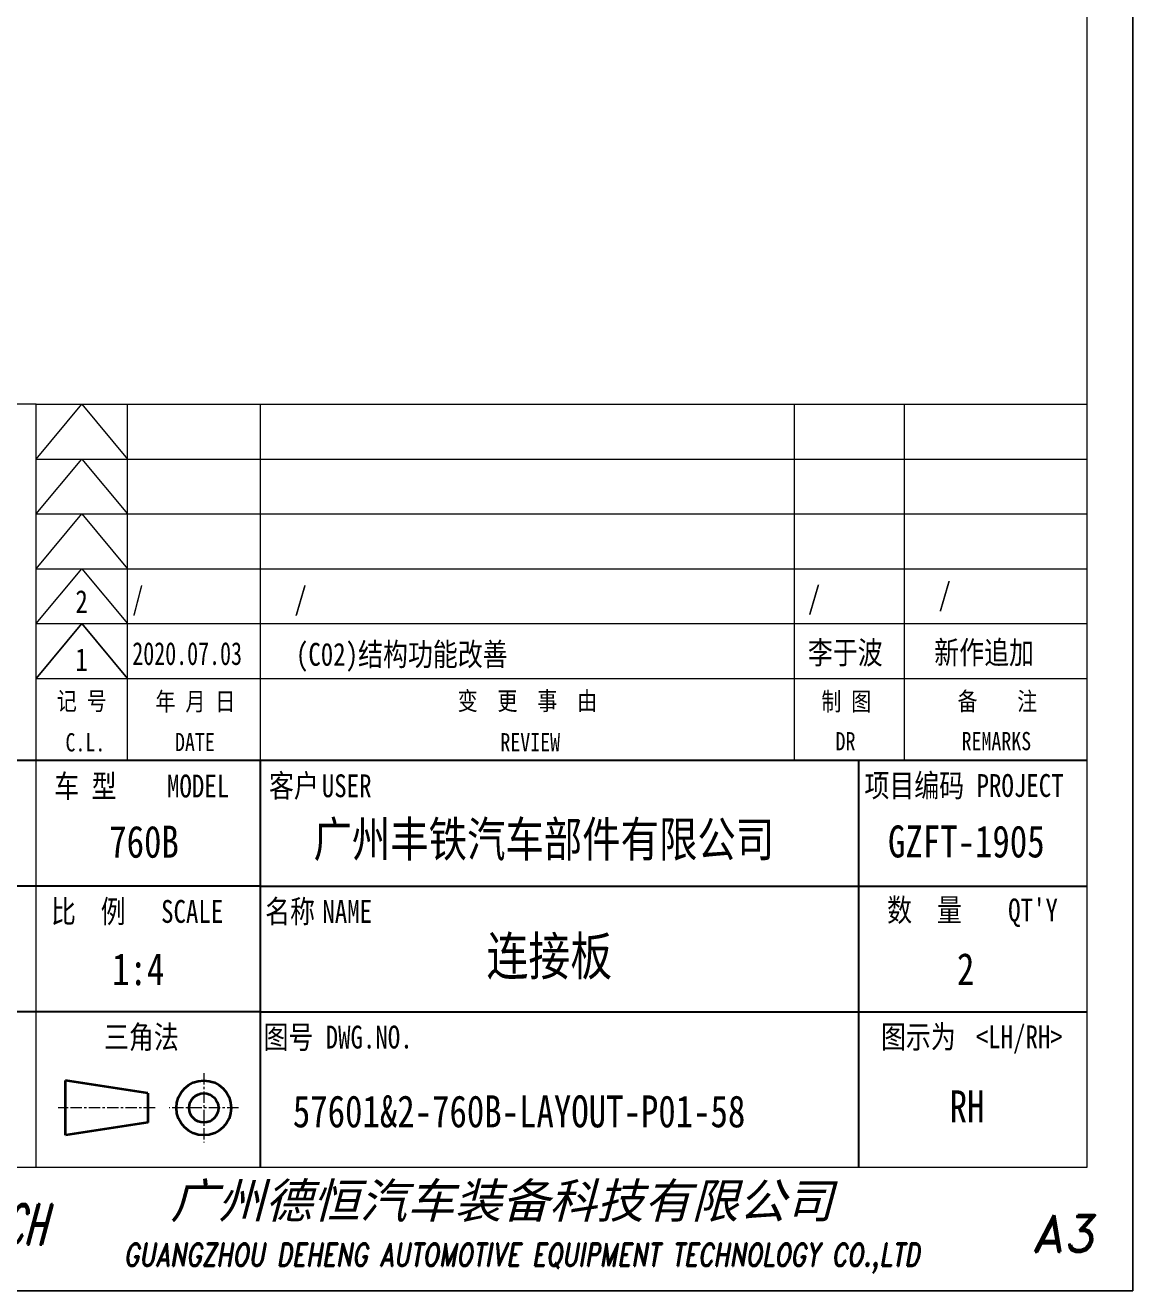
# Model space of a CAD drawing. Header units: millimetres. Extents: x 1333 to 129696, y -57210 to 105899.
# Drawn here: x 62567.9 to 62689.1, y 101055.9 to 101194.4 of the extents above; entities that cross this region are included whole.
import ezdxf
from ezdxf.enums import TextEntityAlignment as Align

# ---------------------------------------------------------------- set-up
doc = ezdxf.new("R2010")
doc.units = ezdxf.units.MM
doc.header["$LTSCALE"] = 0.5
doc.linetypes.add('AM_ISO08W050x2', pattern=[9, 6, -0.75, 1.5, -0.75])
doc.linetypes.add('CENTER', pattern=[2, 1.25, -0.25, 0.25, -0.25])
for name, color, linetype, lineweight in [('中心线', 2, 'AM_ISO08W050x2', 18), ('图框', 7, 'Continuous', 18), ('标注线', 3, 'Continuous', 18)]:
    doc.layers.add(name, color=color, linetype=linetype, lineweight=lineweight)
for name, color, linetype in [('图\\M+19E79\\M+195B6\\M+18E9A', 7, 'Continuous'), ('图号', 7, 'Continuous'), ('图名', 7, 'Continuous'), ('数量', 7, 'Continuous'), ('车型', 7, 'Continuous')]:
    doc.layers.add(name, color=color, linetype=linetype)
doc.layers.add('打印', color=7, linetype='Continuous', lineweight=15, plot=False)
doc.layers.add('打印-禁用', color=7, linetype='Continuous', lineweight=15, plot=False)
doc.styles.add('STYLE1', font='')
doc.styles.add('国标', font='simfang.ttf', dxfattribs={"width": 0.8})
doc.styles.add('标题\\M+18E9A', font='romand.shx', dxfattribs={"oblique": 10, "bigfont": 'bigfont.shx'})
doc.styles.get('STYLE1').set_extended_font_data('SimSun')

# ---------------------------------------------------------------- blocks, each defined once
blk = doc.blocks.new('GZDEH零件A3图框V01版')
at = {"layer": '中心线', "color": 1, "linetype": 'CENTER', "lineweight": 5, "ltscale": 2}
for p, q in [((3175.82, -1822.66), (3175.82, -1830.26)), ((3170.49, -1826.46), (3159.89, -1826.46)), ((3179.62, -1826.46), (3172.02, -1826.46))]:
    blk.add_line(p, q, dxfattribs=at)
at = {"layer": '图\\M+19E79\\M+195B6\\M+18E9A', "color": 7}
blk.add_line((3272.49, -1788.46), (3092.49, -1788.46), dxfattribs=at)
at = {"layer": '图\\M+19E79\\M+195B6\\M+18E9A', "color": 9}
for p, q in [((3272.49, -1788.46), (3092.49, -1788.46)), ((3181.99, -1788.46), (3181.99, -1832.96)), ((3247.49, -1788.46), (3247.49, -1832.96)), ((3181.99, -1802.21), (3092.49, -1802.21)), ((3181.99, -1802.21), (3272.49, -1802.21)), ((3181.99, -1815.96), (3092.49, -1815.96)), ((3181.99, -1815.96), (3272.49, -1815.96))]:
    blk.add_line(p, q, dxfattribs=at)
at = {"layer": '图框', "linetype": 'Continuous'}
for p, q in [((3272.49, -1832.96), (3272.49, -1554.46)), ((3157.49, -1749.46), (3272.49, -1749.46)), ((3157.49, -1832.96), (3157.49, -1749.46)), ((2882.49, -1832.96), (3272.49, -1832.96))]:
    blk.add_line(p, q, dxfattribs=at)
at = {"layer": '图框', "color": 9}
for p, q in [((3157.49, -1755.46), (3162.49, -1749.46)), ((3162.49, -1749.46), (3167.49, -1755.46)), ((3167.49, -1788.46), (3167.49, -1749.46)), ((3240.49, -1788.46), (3240.49, -1749.46)), ((3252.49, -1749.46), (3252.49, -1788.46)), ((3157.49, -1755.46), (3272.49, -1755.46)), ((3157.49, -1761.46), (3162.49, -1755.46)), ((3162.49, -1755.46), (3167.49, -1761.46)), ((3157.49, -1761.46), (3272.49, -1761.46)), ((3157.49, -1767.46), (3162.49, -1761.46)), ((3162.49, -1761.46), (3167.49, -1767.46)), ((3157.49, -1767.46), (3272.49, -1767.46)), ((3157.49, -1773.46), (3162.49, -1767.46)), ((3162.49, -1767.46), (3167.49, -1773.46)), ((3157.49, -1773.46), (3272.49, -1773.46)), ((3157.49, -1779.46), (3162.49, -1773.46)), ((3162.49, -1773.46), (3167.49, -1779.46)), ((3157.49, -1779.46), (3272.49, -1779.46))]:
    blk.add_line(p, q, dxfattribs=at)
at = {"layer": '图框', "color": 9, "linetype": 'Continuous'}
blk.add_line((3181.99, -1749.46), (3181.99, -1832.96), dxfattribs=at)
at = {"layer": '图框', "color": 2, "linetype": 'ByBlock', "lineweight": 35}
for p, q in [((3169.69, -1824.86), (3160.69, -1823.46)), ((3160.69, -1829.46), (3160.69, -1823.46)), ((3169.69, -1824.86), (3169.69, -1828.06)), ((3169.69, -1828.06), (3160.69, -1829.46))]:
    blk.add_line(p, q, dxfattribs=at)
for radius in [3, 1.6]:
    blk.add_circle((3175.82, -1826.46), radius, dxfattribs=at)
at = {"layer": '打印-禁用', "linetype": 'Continuous'}
for p, q in [((3277.49, -1846.46), (3277.49, -1549.46)), ((2857.49, -1846.46), (3277.49, -1846.46))]:
    blk.add_line(p, q, dxfattribs=at)
at = {"layer": '图\\M+19E79\\M+195B6\\M+18E9A', "color": 9, "style": '国标', "width": 0.8}
for s, p in [('车 型', (3162.87, -1791.2)), ('MODEL', (3175.2, -1791.24))]:
    blk.add_text(s, height=2.5, dxfattribs=at).set_placement(p, align=Align.MIDDLE)
for s, p in [('客户', (3185.68, -1792.46)), ('USER', (3191.46, -1792.46))]:
    blk.add_text(s, height=2.5, dxfattribs=at).set_placement(p, align=Align.CENTER)
for s, p in [('项目编码 PROJECT', (3248.13, -1792.43)), ('比  例\u3000', (3159.1, -1806.21)), ('SCALE', (3171.15, -1806.21)), ('名称\u3000', (3182.54, -1806.21)), ('NAME', (3188.8, -1806.21)), ('数  量', (3250.61, -1806.05)), ("QT'Y ", (3263.86, -1806.05)), ('三角法', (3164.9, -1819.96)), ('图号', (3182.36, -1819.96)), ('DWG.NO.', (3189.16, -1819.96)), ('图示为', (3249.94, -1819.93)), ('<LH/RH>', (3260.31, -1819.93))]:
    blk.add_text(s, height=2.5, dxfattribs=at).set_placement(p)
at = {"layer": '图\\M+19E79\\M+195B6\\M+18E9A', "color": 7, "lineweight": -3, "style": 'STYLE1', "oblique": 15}
blk.add_text('广州德恒汽车装备科技有限公司', height=3.8, dxfattribs=at).set_placement((3172.16, -1838.51))
at = {"layer": '图\\M+19E79\\M+195B6\\M+18E9A', "color": 7, "style": '标题\\M+18E9A'}
for s, height, oblique, width, p in [('DEH-TECH', 4.4, 15, 0.6, (3149.16, -1839.21)), ('GUANGZHOU DEHENG AUTOMOTIVE EQUIPMENT TECHNOLOGY CO.,LTD ', 2.5, 10, 0.75, (3211.26, -1842.9))]:
    blk.add_text(s, height=height, dxfattribs=dict(at, oblique=oblique, width=width)).set_placement(p, align=Align.MIDDLE)
at = {"layer": '图\\M+19E79\\M+195B6\\M+18E9A', "color": 7, "style": '标题\\M+18E9A', "oblique": 10}
blk.add_text('A3', height=4, dxfattribs=at).set_placement((3269.91, -1840.2), align=Align.MIDDLE)
at = {"layer": '图框', "color": 9, "style": '国标', "width": 0.8}
for s, p in [('变  更  事  由', (3211.24, -1782.93)), ('记 号', (3162.47, -1782.94)), ('年 月 日', (3174.9, -1782.98)), ('C.L.', (3162.86, -1787.45)), ('DATE', (3174.85, -1787.42)), ('REVIEW', (3211.55, -1787.45))]:
    blk.add_text(s, height=2, dxfattribs=at).set_placement(p, align=Align.CENTER)
for s, p in [('制 图', (3246.15, -1781.95)), ('备    注', (3262.68, -1781.92)), ('DR', (3246.06, -1786.34)), ('REMARKS', (3262.57, -1786.32))]:
    blk.add_text(s, height=2, dxfattribs=at).set_placement(p, align=Align.MIDDLE)
blk = doc.blocks.new('DEH A3')
at = {"layer": '图框'}
blk.add_blockref('GZDEH零件A3图框V01版', (-2857.49, 1846.46), dxfattribs=at)

msp = doc.modelspace()

# ---------------------------------------------------------------- linework, layer by layer
at = {"layer": '打印'}
msp.add_lwpolyline([(62269.101, 101352.912), (62689.101, 101352.912), (62689.101, 101055.912), (62269.101, 101055.912)], close=True, dxfattribs=at)
at = {"layer": '标注线'}
for p, q in [((62569.101, 101152.912), (62513.473, 101152.912)), ((62574.101, 101128.912), (62569.101, 101122.912)), ((62579.101, 101122.912), (62574.101, 101128.912)), ((62569.101, 101122.912), (62579.101, 101122.912))]:
    msp.add_line(p, q, dxfattribs=at)

# ---------------------------------------------------------------- block references
at = {"layer": '图框'}
msp.add_blockref('DEH A3', (62269.101, 101055.912), dxfattribs=at)

# ---------------------------------------------------------------- texts
at = {"layer": '图\\M+19E79\\M+195B6\\M+18E9A', "color": 3, "style": '国标'}
for s, height, width, p in [('/', 2.5, 0.8, (62653.551, 101130.482)), ('/', 2.5, 0.8, (62667.846, 101130.853)), ('2', 2.5, 0.8, (62573.378, 101130.068)), ('/', 2.5, 0.705904, (62579.61, 101130.384)), ('/', 2.5, 0.8, (62597.346, 101130.384)), ('2020.07.03', 2.5, 0.705904, (62579.61, 101124.384)), ('(C02)结构功能改善', 2.5, 0.8, (62597.518, 101124.299)), ('李于波', 2.5, 0.8, (62653.551, 101124.482)), ('新作追加', 2.5, 0.8, (62667.382, 101124.493)), ('1', 2.5, 0.8, (62573.367, 101123.708)), ('广州丰铁汽车部件有限公司', 3.85, 0.8, (62599.446, 101103.392)), ('GZFT-1905', 3.5, 0.8, (62662.318, 101103.321)), ('1:4', 3.5, 0.8, (62577.401, 101089.345))]:
    msp.add_text(s, height=height, dxfattribs=dict(at, width=width)).set_placement(p)
at = {"layer": '图\\M+19E79\\M+195B6\\M+18E9A', "color": 3, "style": '国标', "width": 0.8}
msp.add_text('RH', height=3.5, dxfattribs=at).set_placement((62670.972, 101074.328), align=Align.CENTER)
at = {"layer": '图号', "color": 3, "style": '国标', "width": 0.8}
msp.add_text('57601&2-760B-LAYOUT-P01-58', height=3.5, dxfattribs=at).set_placement((62597.18, 101073.785))
at = {"layer": '图名', "color": 3, "style": '国标', "width": 0.8}
msp.add_text('连接板', height=4.2, dxfattribs=at).set_placement((62625.253, 101090.425), align=Align.CENTER)
at = {"layer": '数量', "color": 3, "style": '国标', "width": 0.8}
msp.add_text('2', height=3.5, dxfattribs=at).set_placement((62670.819, 101089.36), align=Align.CENTER)
at = {"layer": '车型', "color": 3, "style": '国标', "width": 0.8}
msp.add_text('760B', height=3.5, dxfattribs=at).set_placement((62580.895, 101103.292), align=Align.CENTER)

doc.saveas('drawing.dxf')
